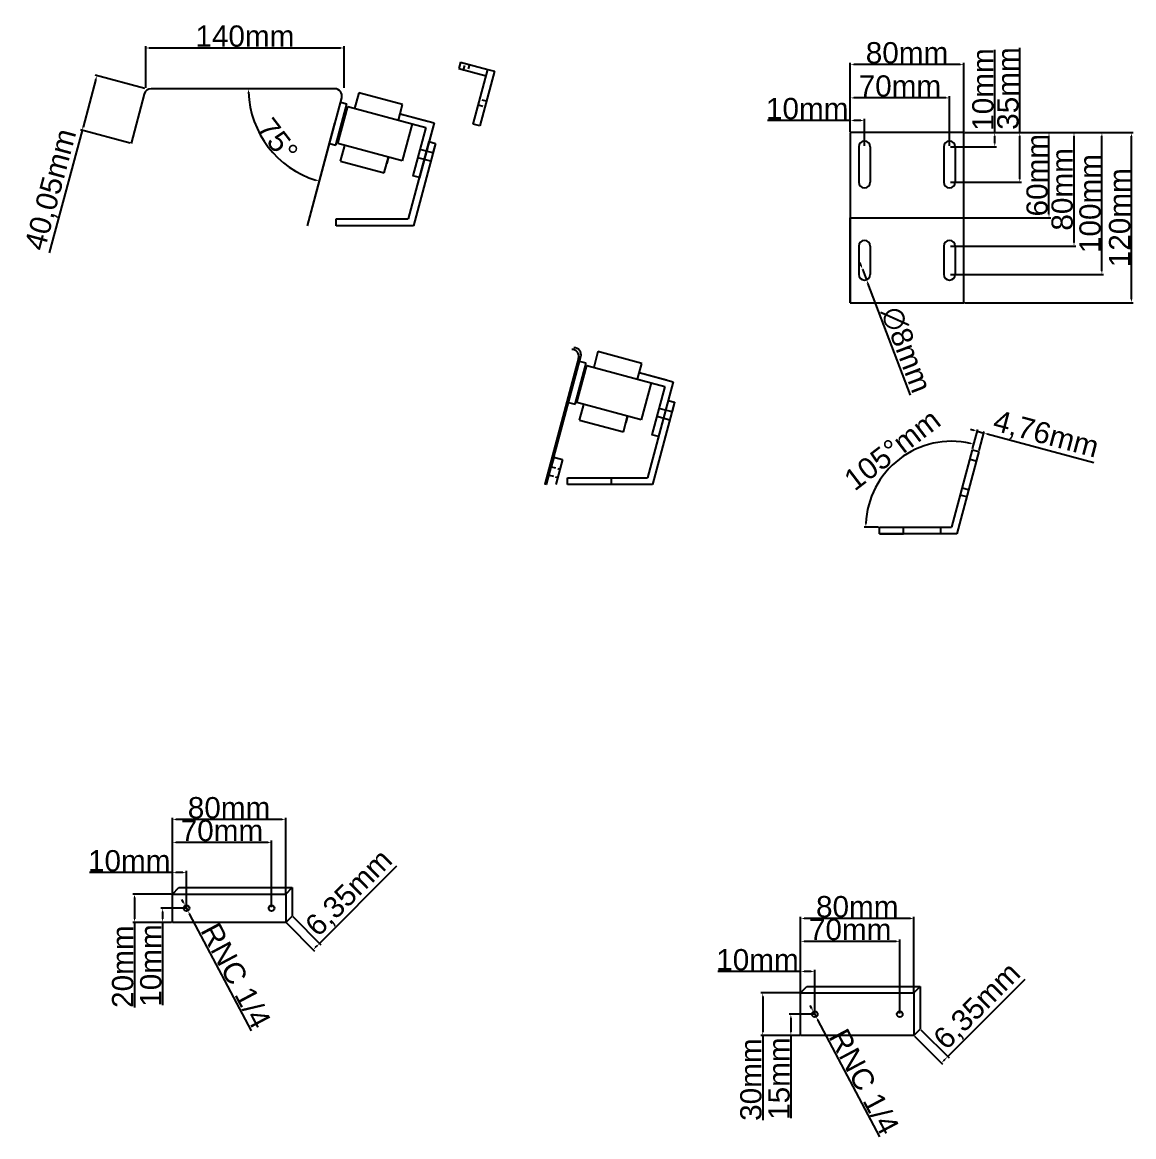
# Model space of a CAD drawing. Header units: centimetres. Extents: x -4347 to 16897, y 45206 to 109107.
# Drawn here: x 11328 to 12112, y 57275 to 58062 of the extents above; entities that cross this region are included whole.
import ezdxf

# ---------------------------------------------------------------- set-up
doc = ezdxf.new("R2010")
doc.units = ezdxf.units.CM
doc.header["$LTSCALE"] = 0.5
doc.linetypes.add('DASHED2', pattern=[9.525, 6.35, -3.175])
doc.styles.get("Standard").update_dxf_attribs({"font": 'arial.ttf'})
doc.dimstyles.new('ISO-25', dxfattribs={"dimtxt": 15, "dimasz": 2.5, "dimexe": 1.25, "dimexo": 0.625, "dimtad": 1, "dimtxsty": 'Standard', "dimcen": 2.5, "dimclrd": 1, "dimclre": 1, "dimadec": 0, "dimazin": 0, "dimtfac": 1, "dimtmove": 0, "dimatfit": 3, "dimfxl": 1, "dimarcsym": 0})

# ---------------------------------------------------------------- blocks, each defined once
blk = doc.blocks.new('*D310')
at = {"color": 1, "lineweight": -2, "transparency": 16777216}
for p, q in [((11433.13, 57446.64), (11405.8, 57446.64)), ((11407.05, 57444.14), (11407.05, 57429.14)), ((11433.13, 57426.64), (11405.8, 57426.64)), ((11407.05, 57426.64), (11407.05, 57366.63))]:
    blk.add_line(p, q, dxfattribs=at)
at = {"color": 1, "transparency": 16777216}
for points in [[(11406.63, 57444.14), (11407.47, 57444.14), (11407.05, 57446.64)], [(11406.63, 57429.14), (11407.47, 57429.14), (11407.05, 57426.64)]]:
    blk.add_solid(points, dxfattribs=at)
at = {"layer": 'Defpoints', "color": 0, "transparency": 16777216}
for p in [(11433.76, 57446.64), (11407.05, 57426.64), (11433.76, 57426.64)]:
    blk.add_point(p, dxfattribs=at)
at = {"color": 0, "transparency": 16777216, "insert": (11398.77, 57395.39), "char_height": 15, "attachment_point": 5, "rotation": 90}
blk.add_mtext('20mm', dxfattribs=at)
blk = doc.blocks.new('*D311')
at = {"color": 1, "lineweight": -2, "transparency": 16777216}
for p, q in [((11537.62, 57411.76), (11592.28, 57466.43)), ((11518.69, 57430.69), (11538.5, 57410.88)), ((11514.2, 57426.2), (11534.01, 57406.39)), ((11534.89, 57409.04), (11535.85, 57409.99))]:
    blk.add_line(p, q, dxfattribs=at)
at = {"color": 1, "transparency": 16777216}
for points in [[(11534.6, 57409.33), (11535.19, 57408.75), (11533.13, 57407.27)], [(11535.55, 57410.29), (11536.14, 57409.7), (11537.62, 57411.76)]]:
    blk.add_solid(points, dxfattribs=at)
at = {"layer": 'Defpoints', "color": 0, "transparency": 16777216}
for p in [(11518.25, 57431.13), (11513.76, 57426.64), (11537.62, 57411.76)]:
    blk.add_point(p, dxfattribs=at)
at = {"color": 0, "transparency": 16777216, "insert": (11559.02, 57446.79), "char_height": 15, "attachment_point": 5, "rotation": 45}
blk.add_mtext('6,35mm', dxfattribs=at)
blk = doc.blocks.new('*D312')
at = {"color": 1, "lineweight": -2, "transparency": 16777216}
for p, q in [((11433.76, 57461.72), (11375.42, 57461.72)), ((11433.76, 57447.26), (11433.76, 57462.97)), ((11441.26, 57461.72), (11436.26, 57461.72)), ((11443.76, 57437.26), (11443.76, 57462.97))]:
    blk.add_line(p, q, dxfattribs=at)
at = {"color": 1, "transparency": 16777216}
for points in [[(11436.26, 57462.13), (11436.26, 57461.3), (11433.76, 57461.72)], [(11441.26, 57462.13), (11441.26, 57461.3), (11443.76, 57461.72)]]:
    blk.add_solid(points, dxfattribs=at)
at = {"layer": 'Defpoints', "color": 0, "transparency": 16777216}
for p in [(11433.76, 57461.72), (11433.76, 57446.64), (11443.76, 57436.64)]:
    blk.add_point(p, dxfattribs=at)
at = {"color": 0, "transparency": 16777216, "insert": (11403.34, 57470), "char_height": 15, "attachment_point": 5}
blk.add_mtext('10mm', dxfattribs=at)
blk = doc.blocks.new('*D313')
at = {"color": 1, "lineweight": -2, "transparency": 16777216}
for p, q in [((11433.76, 57447.26), (11433.76, 57484.31)), ((11501.26, 57483.06), (11436.26, 57483.06)), ((11503.76, 57437.26), (11503.76, 57484.31))]:
    blk.add_line(p, q, dxfattribs=at)
at = {"color": 1, "transparency": 16777216}
for points in [[(11436.26, 57483.48), (11436.26, 57482.64), (11433.76, 57483.06)], [(11501.26, 57483.48), (11501.26, 57482.64), (11503.76, 57483.06)]]:
    blk.add_solid(points, dxfattribs=at)
at = {"layer": 'Defpoints', "color": 0, "transparency": 16777216}
for p in [(11433.76, 57483.06), (11433.76, 57446.64), (11503.76, 57436.64)]:
    blk.add_point(p, dxfattribs=at)
at = {"color": 0, "transparency": 16777216, "insert": (11468.76, 57491.34), "char_height": 15, "attachment_point": 5}
blk.add_mtext('70mm', dxfattribs=at)
blk = doc.blocks.new('*D314')
at = {"color": 1, "lineweight": -2, "transparency": 16777216}
for p, q in [((11433.76, 57447.26), (11433.76, 57500.38)), ((11511.26, 57499.13), (11436.26, 57499.13)), ((11513.76, 57447.26), (11513.76, 57500.38))]:
    blk.add_line(p, q, dxfattribs=at)
at = {"color": 1, "transparency": 16777216}
for points in [[(11436.26, 57499.55), (11436.26, 57498.72), (11433.76, 57499.13)], [(11511.26, 57499.55), (11511.26, 57498.72), (11513.76, 57499.13)]]:
    blk.add_solid(points, dxfattribs=at)
at = {"layer": 'Defpoints', "color": 0, "transparency": 16777216}
for p in [(11433.76, 57499.13), (11433.76, 57446.64), (11513.76, 57446.64)]:
    blk.add_point(p, dxfattribs=at)
at = {"color": 0, "transparency": 16777216, "insert": (11473.76, 57507.42), "char_height": 15, "attachment_point": 5}
blk.add_mtext('80mm', dxfattribs=at)
blk = doc.blocks.new('*D315')
at = {"color": 1, "lineweight": -2, "transparency": 16777216}
for p, q in [((11443.13, 57436.64), (11425.65, 57436.64)), ((11426.9, 57434.14), (11426.9, 57429.14)), ((11433.13, 57426.64), (11425.65, 57426.64)), ((11426.9, 57426.64), (11426.9, 57368.3))]:
    blk.add_line(p, q, dxfattribs=at)
at = {"color": 1, "transparency": 16777216}
for points in [[(11426.48, 57434.14), (11427.32, 57434.14), (11426.9, 57436.64)], [(11426.48, 57429.14), (11427.32, 57429.14), (11426.9, 57426.64)]]:
    blk.add_solid(points, dxfattribs=at)
at = {"layer": 'Defpoints', "color": 0, "transparency": 16777216}
for p in [(11443.76, 57436.64), (11426.9, 57426.64), (11433.76, 57426.64)]:
    blk.add_point(p, dxfattribs=at)
at = {"color": 0, "transparency": 16777216, "insert": (11418.62, 57396.22), "char_height": 15, "attachment_point": 5, "rotation": 90}
blk.add_mtext('10mm', dxfattribs=at)
blk = doc.blocks.new('*D316')
at = {"color": 1, "lineweight": -2, "transparency": 16777216}
for p, q in [((11441.65, 57440.61), (11440.48, 57442.82)), ((11442.82, 57438.41), (11444.7, 57434.87)), ((11489.63, 57350.24), (11445.87, 57432.66))]:
    blk.add_line(p, q, dxfattribs=at)
at = {"color": 1, "transparency": 16777216}
for points in [[(11442.02, 57440.81), (11441.28, 57440.42), (11442.82, 57438.41)], [(11446.24, 57432.86), (11445.5, 57432.47), (11444.7, 57434.87)]]:
    blk.add_solid(points, dxfattribs=at)
at = {"layer": 'Defpoints', "color": 0, "transparency": 16777216}
for p in [(11442.82, 57438.41), (11444.7, 57434.87)]:
    blk.add_point(p, dxfattribs=at)
at = {"color": 0, "transparency": 16777216, "insert": (11478.52, 57389.03), "char_height": 15, "attachment_point": 5, "rotation": 297.96212}
blk.add_mtext('RNC 1/4', dxfattribs=at)
blk = doc.blocks.new('*D285')
at = {"color": 1, "lineweight": -2, "transparency": 16777216}
for p, q in [((11414.95, 58015.3), (11414.95, 58044.71)), ((11417.45, 58043.46), (11552.45, 58043.46)), ((11554.95, 58015.3), (11554.95, 58044.71))]:
    blk.add_line(p, q, dxfattribs=at)
at = {"color": 1, "transparency": 16777216}
for points in [[(11417.45, 58043.87), (11417.45, 58043.04), (11414.95, 58043.46)], [(11552.45, 58043.87), (11552.45, 58043.04), (11554.95, 58043.46)]]:
    blk.add_solid(points, dxfattribs=at)
at = {"layer": 'Defpoints', "color": 0, "transparency": 16777216}
for p in [(11554.95, 58043.46), (11414.95, 58014.68), (11554.95, 58014.68)]:
    blk.add_point(p, dxfattribs=at)
at = {"color": 0, "transparency": 16777216, "insert": (11484.95, 58051.74), "char_height": 15, "attachment_point": 5}
blk.add_mtext('140mm', dxfattribs=at)
blk = doc.blocks.new('*D317')
at = {"color": 1, "lineweight": -2, "transparency": 16777216}
for p, q in [((11379.83, 58021.55), (11370.76, 57987.69)), ((11414.35, 58014.88), (11379.27, 58024.28)), ((11370.11, 57985.28), (11346.95, 57898.84)), ((11403.99, 57976.2), (11368.9, 57985.6))]:
    blk.add_line(p, q, dxfattribs=at)
at = {"color": 1, "transparency": 16777216}
for points in [[(11379.43, 58021.65), (11380.23, 58021.44), (11380.48, 58023.96)], [(11370.36, 57987.8), (11371.16, 57987.59), (11370.11, 57985.28)]]:
    blk.add_solid(points, dxfattribs=at)
at = {"layer": 'Defpoints', "color": 0, "transparency": 16777216}
for p in [(11414.96, 58014.72), (11370.11, 57985.28), (11404.59, 57976.04)]:
    blk.add_point(p, dxfattribs=at)
at = {"color": 0, "transparency": 16777216, "insert": (11348.9, 57943.35), "char_height": 15, "attachment_point": 5, "rotation": 75}
blk.add_mtext('40,05mm', dxfattribs=at)
blk = doc.blocks.new('*D318')
at = {"color": 1, "lineweight": -2, "transparency": 16777216}
blk.add_arc((11554.95, 58014.68), 67.47, 182.12301, 252.87699, dxfattribs=at)
at = {"color": 1, "transparency": 16777216}
for points in [[(11487.1, 58012.17), (11487.93, 58012.19), (11487.47, 58014.68)], [(11535.2, 57950.59), (11534.96, 57949.79), (11537.48, 57949.5)]]:
    blk.add_solid(points, dxfattribs=at)
at = {"layer": 'Defpoints', "color": 0, "transparency": 16777216}
for p in [(11418.78, 58014.68), (11548.43, 58014.68), (11553.26, 58008.38), (11493.79, 57986.16), (11529.06, 57918.08)]:
    blk.add_point(p, dxfattribs=at)
at = {"color": 0, "transparency": 16777216, "insert": (11507.96, 57978.63), "char_height": 15, "attachment_point": 5, "rotation": 307.5}
blk.add_mtext('75°', dxfattribs=at)
blk = doc.blocks.new('*D291')
at = {"color": 1, "lineweight": -2, "transparency": 16777216}
for p, q in [((11912.17, 57992.34), (11853.84, 57992.34)), ((11912.17, 57984.35), (11912.17, 57993.59)), ((11919.67, 57992.34), (11914.67, 57992.34)), ((11922.17, 57974.35), (11922.17, 57993.59))]:
    blk.add_line(p, q, dxfattribs=at)
at = {"color": 1, "transparency": 16777216}
for points in [[(11914.67, 57992.75), (11914.67, 57991.92), (11912.17, 57992.34)], [(11919.67, 57992.75), (11919.67, 57991.92), (11922.17, 57992.34)]]:
    blk.add_solid(points, dxfattribs=at)
at = {"layer": 'Defpoints', "color": 0, "transparency": 16777216}
for p in [(11912.17, 57992.34), (11912.17, 57983.72), (11922.17, 57973.72)]:
    blk.add_point(p, dxfattribs=at)
at = {"color": 0, "transparency": 16777216, "insert": (11881.75, 58000.62), "char_height": 15, "attachment_point": 5}
blk.add_mtext('10mm', dxfattribs=at)
blk = doc.blocks.new('*D292')
at = {"color": 1, "lineweight": -2, "transparency": 16777216}
for p, q in [((11912.17, 57984.35), (11912.17, 58009.5)), ((11979.67, 58008.25), (11914.67, 58008.25)), ((11982.17, 57974.35), (11982.17, 58009.5))]:
    blk.add_line(p, q, dxfattribs=at)
at = {"color": 1, "transparency": 16777216}
for points in [[(11914.67, 58008.67), (11914.67, 58007.84), (11912.17, 58008.25)], [(11979.67, 58008.67), (11979.67, 58007.84), (11982.17, 58008.25)]]:
    blk.add_solid(points, dxfattribs=at)
at = {"layer": 'Defpoints', "color": 0, "transparency": 16777216}
for p in [(11912.17, 58008.25), (11912.17, 57983.72), (11982.17, 57973.72)]:
    blk.add_point(p, dxfattribs=at)
at = {"color": 0, "transparency": 16777216, "insert": (11947.17, 58016.54), "char_height": 15, "attachment_point": 5}
blk.add_mtext('70mm', dxfattribs=at)
blk = doc.blocks.new('*D293')
at = {"color": 1, "lineweight": -2, "transparency": 16777216}
for p, q in [((11912.17, 57984.35), (11912.17, 58032.94)), ((11989.67, 58031.69), (11914.67, 58031.69)), ((11992.17, 57984.35), (11992.17, 58032.94))]:
    blk.add_line(p, q, dxfattribs=at)
at = {"color": 1, "transparency": 16777216}
for points in [[(11914.67, 58032.11), (11914.67, 58031.28), (11912.17, 58031.69)], [(11989.67, 58032.11), (11989.67, 58031.28), (11992.17, 58031.69)]]:
    blk.add_solid(points, dxfattribs=at)
at = {"layer": 'Defpoints', "color": 0, "transparency": 16777216}
for p in [(11912.17, 58031.69), (11912.17, 57983.72), (11992.17, 57983.72)]:
    blk.add_point(p, dxfattribs=at)
at = {"color": 0, "transparency": 16777216, "insert": (11952.17, 58039.98), "char_height": 15, "attachment_point": 5}
blk.add_mtext('80mm', dxfattribs=at)
blk = doc.blocks.new('*D294')
at = {"color": 1, "lineweight": -2, "transparency": 16777216}
for p, q in [((12014.08, 57983.72), (12014.08, 58042.06)), ((11992.8, 57983.72), (12015.33, 57983.72)), ((12014.08, 57976.22), (12014.08, 57981.22)), ((11982.8, 57973.72), (12015.33, 57973.72))]:
    blk.add_line(p, q, dxfattribs=at)
at = {"color": 1, "transparency": 16777216}
for points in [[(12013.67, 57981.22), (12014.5, 57981.22), (12014.08, 57983.72)], [(12013.67, 57976.22), (12014.5, 57976.22), (12014.08, 57973.72)]]:
    blk.add_solid(points, dxfattribs=at)
at = {"layer": 'Defpoints', "color": 0, "transparency": 16777216}
for p in [(11992.17, 57983.72), (12014.08, 57983.72), (11982.17, 57973.72)]:
    blk.add_point(p, dxfattribs=at)
at = {"color": 0, "transparency": 16777216, "insert": (12005.8, 58014.14), "char_height": 15, "attachment_point": 5, "rotation": 90}
blk.add_mtext('10mm', dxfattribs=at)
blk = doc.blocks.new('*D295')
at = {"color": 1, "lineweight": -2, "transparency": 16777216}
for p, q in [((12031.74, 57983.72), (12031.74, 58043.46)), ((11992.8, 57983.72), (12032.99, 57983.72)), ((12031.74, 57951.22), (12031.74, 57981.22)), ((11982.8, 57948.72), (12032.99, 57948.72))]:
    blk.add_line(p, q, dxfattribs=at)
at = {"color": 1, "transparency": 16777216}
for points in [[(12031.33, 57981.22), (12032.16, 57981.22), (12031.74, 57983.72)], [(12031.33, 57951.22), (12032.16, 57951.22), (12031.74, 57948.72)]]:
    blk.add_solid(points, dxfattribs=at)
at = {"layer": 'Defpoints', "color": 0, "transparency": 16777216}
for p in [(11992.17, 57983.72), (12031.74, 57983.72), (11982.17, 57948.72)]:
    blk.add_point(p, dxfattribs=at)
at = {"color": 0, "transparency": 16777216, "insert": (12023.46, 58014.84), "char_height": 15, "attachment_point": 5, "rotation": 90}
blk.add_mtext('35mm', dxfattribs=at)
blk = doc.blocks.new('*D296')
at = {"color": 1, "lineweight": -2, "transparency": 16777216}
for p, q in [((11992.8, 57983.72), (12053.61, 57983.72)), ((12052.36, 57926.22), (12052.36, 57981.22)), ((11992.8, 57923.72), (12053.61, 57923.72))]:
    blk.add_line(p, q, dxfattribs=at)
at = {"color": 1, "transparency": 16777216}
for points in [[(12051.94, 57981.22), (12052.77, 57981.22), (12052.36, 57983.72)], [(12051.94, 57926.22), (12052.77, 57926.22), (12052.36, 57923.72)]]:
    blk.add_solid(points, dxfattribs=at)
at = {"layer": 'Defpoints', "color": 0, "transparency": 16777216}
for p in [(11992.17, 57983.72), (12052.36, 57983.72), (11992.17, 57923.72)]:
    blk.add_point(p, dxfattribs=at)
at = {"color": 0, "transparency": 16777216, "insert": (12044.07, 57953.72), "char_height": 15, "attachment_point": 5, "rotation": 90}
blk.add_mtext('60mm', dxfattribs=at)
blk = doc.blocks.new('*D297')
at = {"color": 1, "lineweight": -2, "transparency": 16777216}
for p, q in [((11992.8, 57983.72), (12071.26, 57983.72)), ((12070.01, 57906.22), (12070.01, 57981.22)), ((11982.8, 57903.72), (12071.26, 57903.72))]:
    blk.add_line(p, q, dxfattribs=at)
at = {"color": 1, "transparency": 16777216}
for points in [[(12069.59, 57981.22), (12070.43, 57981.22), (12070.01, 57983.72)], [(12069.59, 57906.22), (12070.43, 57906.22), (12070.01, 57903.72)]]:
    blk.add_solid(points, dxfattribs=at)
at = {"layer": 'Defpoints', "color": 0, "transparency": 16777216}
for p in [(11992.17, 57983.72), (12070.01, 57983.72), (11982.17, 57903.72)]:
    blk.add_point(p, dxfattribs=at)
at = {"color": 0, "transparency": 16777216, "insert": (12061.73, 57943.72), "char_height": 15, "attachment_point": 5, "rotation": 90}
blk.add_mtext('80mm', dxfattribs=at)
blk = doc.blocks.new('*D298')
at = {"color": 1, "lineweight": -2, "transparency": 16777216}
for p, q in [((11992.8, 57983.72), (12090.94, 57983.72)), ((12089.69, 57886.22), (12089.69, 57981.22)), ((11982.8, 57883.72), (12090.94, 57883.72))]:
    blk.add_line(p, q, dxfattribs=at)
at = {"color": 1, "transparency": 16777216}
for points in [[(12089.27, 57981.22), (12090.11, 57981.22), (12089.69, 57983.72)], [(12089.27, 57886.22), (12090.11, 57886.22), (12089.69, 57883.72)]]:
    blk.add_solid(points, dxfattribs=at)
at = {"layer": 'Defpoints', "color": 0, "transparency": 16777216}
for p in [(11992.17, 57983.72), (12089.69, 57983.72), (11982.17, 57883.72)]:
    blk.add_point(p, dxfattribs=at)
at = {"color": 0, "transparency": 16777216, "insert": (12081.41, 57933.72), "char_height": 15, "attachment_point": 5, "rotation": 90}
blk.add_mtext('100mm', dxfattribs=at)
blk = doc.blocks.new('*D299')
at = {"color": 1, "lineweight": -2, "transparency": 16777216}
for p, q in [((11992.8, 57983.72), (12111.84, 57983.72)), ((12110.59, 57866.22), (12110.59, 57981.22)), ((11992.8, 57863.72), (12111.84, 57863.72))]:
    blk.add_line(p, q, dxfattribs=at)
at = {"color": 1, "transparency": 16777216}
for points in [[(12110.17, 57981.22), (12111, 57981.22), (12110.59, 57983.72)], [(12110.17, 57866.22), (12111, 57866.22), (12110.59, 57863.72)]]:
    blk.add_solid(points, dxfattribs=at)
at = {"layer": 'Defpoints', "color": 0, "transparency": 16777216}
for p in [(11992.17, 57983.72), (12110.59, 57983.72), (11992.17, 57863.72)]:
    blk.add_point(p, dxfattribs=at)
at = {"color": 0, "transparency": 16777216, "insert": (12102.3, 57923.72), "char_height": 15, "attachment_point": 5, "rotation": 90}
blk.add_mtext('120mm', dxfattribs=at)
blk = doc.blocks.new('*D300')
at = {"color": 1, "lineweight": -2, "transparency": 16777216}
for p, q in [((11919.86, 57889.8), (11918.98, 57892.13)), ((11920.75, 57887.46), (11923.59, 57879.98)), ((11954.54, 57798.57), (11924.48, 57877.64))]:
    blk.add_line(p, q, dxfattribs=at)
at = {"color": 1, "transparency": 16777216}
for points in [[(11920.25, 57889.94), (11919.47, 57889.65), (11920.75, 57887.46)], [(11924.87, 57877.79), (11924.09, 57877.5), (11923.59, 57879.98)]]:
    blk.add_solid(points, dxfattribs=at)
at = {"layer": 'Defpoints', "color": 0, "transparency": 16777216}
for p in [(11920.75, 57887.46), (11923.59, 57879.98)]:
    blk.add_point(p, dxfattribs=at)
at = {"color": 0, "transparency": 16777216, "insert": (11951.68, 57830.6), "char_height": 15, "attachment_point": 5, "rotation": 290.81197}
blk.add_mtext('∅8mm', dxfattribs=at)
blk = doc.blocks.new('*D301')
at = {"color": 1, "lineweight": -2, "transparency": 16777216}
for p, q in [((11998.42, 57760.63), (11999.63, 57765.16)), ((11932.09, 57705.47), (11921.85, 57705.47))]:
    blk.add_line(p, q, dxfattribs=at)
blk.add_arc((11983.64, 57705.47), 60.54, 77.36626, 177.63374, dxfattribs=at)
at = {"color": 1, "transparency": 16777216}
for points in [[(11996.98, 57764.95), (11996.78, 57764.14), (11999.31, 57763.95)], [(11923.57, 57707.96), (11922.74, 57707.98), (11923.1, 57705.47)]]:
    blk.add_solid(points, dxfattribs=at)
at = {"layer": 'Defpoints', "color": 0, "transparency": 16777216}
for p in [(11962.94, 57762.36), (11998.26, 57760.02), (11932.72, 57705.47), (11983.64, 57705.47), (11983.64, 57705.47)]:
    blk.add_point(p, dxfattribs=at)
at = {"color": 0, "transparency": 16777216, "insert": (11941.75, 57760.07), "char_height": 15, "attachment_point": 5, "rotation": 37.5}
blk.add_mtext('105°mm', dxfattribs=at)
blk = doc.blocks.new('*D302')
at = {"color": 1, "lineweight": -2, "transparency": 16777216}
for p, q in [((11876.45, 57376.84), (11849.12, 57376.84)), ((11850.37, 57374.34), (11850.37, 57349.34)), ((11876.45, 57346.84), (11849.12, 57346.84)), ((11850.37, 57346.84), (11850.37, 57287.1))]:
    blk.add_line(p, q, dxfattribs=at)
at = {"color": 1, "transparency": 16777216}
for points in [[(11849.95, 57374.34), (11850.78, 57374.34), (11850.37, 57376.84)], [(11849.95, 57349.34), (11850.78, 57349.34), (11850.37, 57346.84)]]:
    blk.add_solid(points, dxfattribs=at)
at = {"layer": 'Defpoints', "color": 0, "transparency": 16777216}
for p in [(11877.07, 57376.84), (11850.37, 57346.84), (11877.07, 57346.84)]:
    blk.add_point(p, dxfattribs=at)
at = {"color": 0, "transparency": 16777216, "insert": (11842.08, 57315.72), "char_height": 15, "attachment_point": 5, "rotation": 90}
blk.add_mtext('30mm', dxfattribs=at)
blk = doc.blocks.new('*D303')
at = {"color": 1, "lineweight": -2, "transparency": 16777216}
for p, q in [((11980.93, 57331.96), (12035.6, 57386.63)), ((11962.01, 57350.89), (11981.82, 57331.08)), ((11957.52, 57346.4), (11977.33, 57326.59)), ((11978.21, 57329.24), (11979.16, 57330.19))]:
    blk.add_line(p, q, dxfattribs=at)
at = {"color": 1, "transparency": 16777216}
for points in [[(11977.91, 57329.53), (11978.5, 57328.94), (11976.44, 57327.47)], [(11978.87, 57330.49), (11979.46, 57329.9), (11980.93, 57331.96)]]:
    blk.add_solid(points, dxfattribs=at)
at = {"layer": 'Defpoints', "color": 0, "transparency": 16777216}
for p in [(11961.56, 57351.33), (11957.07, 57346.84), (11980.93, 57331.96)]:
    blk.add_point(p, dxfattribs=at)
at = {"color": 0, "transparency": 16777216, "insert": (12002.33, 57366.99), "char_height": 15, "attachment_point": 5, "rotation": 45}
blk.add_mtext('6,35mm', dxfattribs=at)
blk = doc.blocks.new('*D304')
at = {"color": 1, "lineweight": -2, "transparency": 16777216}
for p, q in [((11877.07, 57391.92), (11818.74, 57391.92)), ((11877.07, 57377.46), (11877.07, 57393.17)), ((11884.57, 57391.92), (11879.57, 57391.92)), ((11887.07, 57362.46), (11887.07, 57393.17))]:
    blk.add_line(p, q, dxfattribs=at)
at = {"color": 1, "transparency": 16777216}
for points in [[(11879.57, 57392.33), (11879.57, 57391.5), (11877.07, 57391.92)], [(11884.57, 57392.33), (11884.57, 57391.5), (11887.07, 57391.92)]]:
    blk.add_solid(points, dxfattribs=at)
at = {"layer": 'Defpoints', "color": 0, "transparency": 16777216}
for p in [(11877.07, 57391.92), (11877.07, 57376.84), (11887.07, 57361.84)]:
    blk.add_point(p, dxfattribs=at)
at = {"color": 0, "transparency": 16777216, "insert": (11846.66, 57400.2), "char_height": 15, "attachment_point": 5}
blk.add_mtext('10mm', dxfattribs=at)
blk = doc.blocks.new('*D305')
at = {"color": 1, "lineweight": -2, "transparency": 16777216}
for p, q in [((11877.07, 57377.46), (11877.07, 57414.51)), ((11944.57, 57413.26), (11879.57, 57413.26)), ((11947.07, 57362.46), (11947.07, 57414.51))]:
    blk.add_line(p, q, dxfattribs=at)
at = {"color": 1, "transparency": 16777216}
for points in [[(11879.57, 57413.68), (11879.57, 57412.84), (11877.07, 57413.26)], [(11944.57, 57413.68), (11944.57, 57412.84), (11947.07, 57413.26)]]:
    blk.add_solid(points, dxfattribs=at)
at = {"layer": 'Defpoints', "color": 0, "transparency": 16777216}
for p in [(11877.07, 57413.26), (11877.07, 57376.84), (11947.07, 57361.84)]:
    blk.add_point(p, dxfattribs=at)
at = {"color": 0, "transparency": 16777216, "insert": (11912.07, 57421.54), "char_height": 15, "attachment_point": 5}
blk.add_mtext('70mm', dxfattribs=at)
blk = doc.blocks.new('*D306')
at = {"color": 1, "lineweight": -2, "transparency": 16777216}
for p, q in [((11877.07, 57377.46), (11877.07, 57430.58)), ((11954.57, 57429.33), (11879.57, 57429.33)), ((11957.07, 57377.46), (11957.07, 57430.58))]:
    blk.add_line(p, q, dxfattribs=at)
at = {"color": 1, "transparency": 16777216}
for points in [[(11879.57, 57429.75), (11879.57, 57428.91), (11877.07, 57429.33)], [(11954.57, 57429.75), (11954.57, 57428.91), (11957.07, 57429.33)]]:
    blk.add_solid(points, dxfattribs=at)
at = {"layer": 'Defpoints', "color": 0, "transparency": 16777216}
for p in [(11877.07, 57429.33), (11877.07, 57376.84), (11957.07, 57376.84)]:
    blk.add_point(p, dxfattribs=at)
at = {"color": 0, "transparency": 16777216, "insert": (11917.07, 57437.61), "char_height": 15, "attachment_point": 5}
blk.add_mtext('80mm', dxfattribs=at)
blk = doc.blocks.new('*D307')
at = {"color": 1, "lineweight": -2, "transparency": 16777216}
for p, q in [((11886.45, 57361.84), (11868.97, 57361.84)), ((11870.22, 57359.34), (11870.22, 57349.34)), ((11876.45, 57346.84), (11868.97, 57346.84)), ((11870.22, 57346.84), (11870.22, 57288.5))]:
    blk.add_line(p, q, dxfattribs=at)
at = {"color": 1, "transparency": 16777216}
for points in [[(11869.8, 57359.34), (11870.63, 57359.34), (11870.22, 57361.84)], [(11869.8, 57349.34), (11870.63, 57349.34), (11870.22, 57346.84)]]:
    blk.add_solid(points, dxfattribs=at)
at = {"layer": 'Defpoints', "color": 0, "transparency": 16777216}
for p in [(11887.07, 57361.84), (11870.22, 57346.84), (11877.07, 57346.84)]:
    blk.add_point(p, dxfattribs=at)
at = {"color": 0, "transparency": 16777216, "insert": (11861.93, 57316.42), "char_height": 15, "attachment_point": 5, "rotation": 90}
blk.add_mtext('15mm', dxfattribs=at)
blk = doc.blocks.new('*D308')
at = {"color": 1, "lineweight": -2, "transparency": 16777216}
for p, q in [((11884.96, 57365.81), (11883.79, 57368.02)), ((11886.14, 57363.6), (11888.01, 57360.07)), ((11932.94, 57275.44), (11889.18, 57357.86))]:
    blk.add_line(p, q, dxfattribs=at)
at = {"color": 1, "transparency": 16777216}
for points in [[(11885.33, 57366.01), (11884.6, 57365.62), (11886.14, 57363.6)], [(11889.55, 57358.06), (11888.82, 57357.67), (11888.01, 57360.07)]]:
    blk.add_solid(points, dxfattribs=at)
at = {"layer": 'Defpoints', "color": 0, "transparency": 16777216}
for p in [(11886.14, 57363.6), (11888.01, 57360.07)]:
    blk.add_point(p, dxfattribs=at)
at = {"color": 0, "transparency": 16777216, "insert": (11921.84, 57314.23), "char_height": 15, "attachment_point": 5, "rotation": 297.96212}
blk.add_mtext('RNC 1/4', dxfattribs=at)
blk = doc.blocks.new('*D309')
at = {"color": 1, "lineweight": -2, "transparency": 16777216}
for p, q in [((11999.33, 57773.69), (11996.92, 57774.33)), ((11998.42, 57760.63), (12002.07, 57774.25)), ((12001.75, 57773.04), (12006.34, 57771.81)), ((12003.02, 57759.4), (12006.67, 57773.02)), ((12008.76, 57771.16), (12083.94, 57751.02))]:
    blk.add_line(p, q, dxfattribs=at)
at = {"color": 1, "transparency": 16777216}
for points in [[(11999.44, 57774.09), (11999.22, 57773.28), (12001.75, 57773.04)], [(12008.87, 57771.56), (12008.65, 57770.76), (12006.34, 57771.81)]]:
    blk.add_solid(points, dxfattribs=at)
at = {"layer": 'Defpoints', "color": 0, "transparency": 16777216}
for p in [(12006.34, 57771.81), (11998.26, 57760.02), (12002.86, 57758.79)]:
    blk.add_point(p, dxfattribs=at)
at = {"color": 0, "transparency": 16777216, "insert": (12050.05, 57770.08), "char_height": 15, "attachment_point": 5, "rotation": 345}
blk.add_mtext('4,76mm', dxfattribs=at)

msp = doc.modelspace()

# ---------------------------------------------------------------- linework, layer by layer
for p, q in [((11637.163, 58033.568), (11635.931, 58028.97)), ((11637.163, 58033.568), (11656.482, 58028.392)), ((11635.931, 58028.97), (11655.25, 58023.794)), ((11635.931, 58028.97), (11639.312, 58028.064)), ((11646.129, 57989.755), (11656.482, 58028.392)), ((11661.08, 58027.16), (11650.727, 57988.523)), ((11656.482, 58028.392), (11661.08, 58027.16)), ((11413.953, 58010.971), (11404.593, 57976.04)), ((11548.43, 58014.677), (11418.782, 58014.677)), ((11565.339, 58011.892), (11562.363, 58000.784)), ((11596.249, 58003.61), (11565.339, 58011.892)), ((11529.064, 57918.084), (11553.259, 58008.383)), ((11549.191, 57974.808), (11556.955, 58003.786)), ((11550.545, 57975.998), (11557.533, 58002.078)), ((11556.955, 58003.786), (11552.358, 58005.018)), ((11557.533, 58002.078), (11602.932, 57989.914)), ((11593.272, 57992.502), (11596.249, 58003.61)), ((11593.272, 57992.502), (11594.502, 57997.09)), ((11594.502, 57997.09), (11613.82, 57991.913)), ((11594.502, 57997.09), (11618.418, 57990.682)), ((11529.064, 57918.084), (11548.475, 57990.529)), ((11593.272, 57992.502), (11612.591, 57987.325)), ((11593.272, 57992.502), (11612.591, 57987.325)), ((11602.932, 57989.914), (11595.943, 57963.834)), ((11612.591, 57987.325), (11603.467, 57953.276)), ((11618.418, 57990.682), (11607.094, 57948.418)), ((11618.418, 57990.682), (11608.065, 57952.044)), ((11650.727, 57988.523), (11646.129, 57989.755)), ((11912.174, 57983.72), (11912.174, 57863.72)), ((11992.174, 57983.72), (11912.174, 57983.72)), ((11992.174, 57863.72), (11992.174, 57983.72)), ((11529.064, 57918.084), (11544.593, 57976.04)), ((11544.593, 57976.04), (11549.191, 57974.808)), ((11595.943, 57963.834), (11550.545, 57975.998)), ((11552.398, 57963.596), (11555.375, 57974.704)), ((11614.858, 57977.396), (11600.241, 57922.844)), ((11619.456, 57976.164), (11603.894, 57918.084)), ((11608.449, 57971.867), (11606.896, 57966.071)), ((11617.644, 57969.403), (11608.449, 57971.867)), ((11614.858, 57977.396), (11619.456, 57976.164)), ((11619.456, 57976.164), (11617.644, 57969.403)), ((11918.174, 57973.72), (11918.174, 57948.72)), ((11926.174, 57973.72), (11926.174, 57948.72)), ((11978.174, 57973.72), (11978.174, 57948.72)), ((11986.174, 57973.72), (11986.174, 57948.72)), ((11552.398, 57963.596), (11583.308, 57955.314)), ((11583.308, 57955.314), (11586.284, 57966.422)), ((11586.284, 57966.422), (11585.055, 57961.834)), ((11607.672, 57968.969), (11603.467, 57953.276)), ((11616.091, 57963.607), (11606.896, 57966.071)), ((11608.065, 57952.044), (11603.467, 57953.276)), ((11912.174, 57863.72), (11912.174, 57923.72)), ((11549.318, 57918.084), (11549.318, 57922.844)), ((11549.318, 57922.844), (11600.241, 57922.844)), ((11603.894, 57918.084), (11549.318, 57918.084)), ((11918.174, 57903.72), (11918.174, 57883.72)), ((11926.174, 57903.72), (11926.174, 57883.72)), ((11978.174, 57903.72), (11978.174, 57883.72)), ((11986.174, 57903.72), (11986.174, 57883.72)), ((11912.174, 57863.72), (11912.174, 57893.72)), ((11912.174, 57863.72), (11992.174, 57863.72)), ((11734.045, 57829.246), (11731.069, 57818.138)), ((11764.955, 57820.964), (11734.045, 57829.246)), ((11720.414, 57824.537), (11696.69, 57735.728)), ((11697.77, 57735.438), (11721.966, 57825.737)), ((11717.897, 57792.162), (11725.662, 57821.14)), ((11725.662, 57821.14), (11721.064, 57822.372)), ((11719.251, 57793.352), (11726.239, 57819.432)), ((11726.239, 57819.432), (11771.638, 57807.268)), ((11761.979, 57809.856), (11764.955, 57820.964)), ((11761.979, 57809.856), (11763.208, 57814.444)), ((11763.208, 57814.444), (11782.526, 57809.268)), ((11763.208, 57814.444), (11787.124, 57808.036)), ((11761.979, 57809.856), (11781.297, 57804.679)), ((11761.979, 57809.856), (11781.297, 57804.679)), ((11771.638, 57807.268), (11764.65, 57781.188)), ((11787.124, 57808.036), (11775.8, 57765.772)), ((11787.124, 57808.036), (11776.772, 57769.399)), ((11781.297, 57804.679), (11772.174, 57770.631)), ((11713.299, 57793.394), (11717.897, 57792.162)), ((11764.65, 57781.188), (11719.251, 57793.352)), ((11721.104, 57780.95), (11724.081, 57792.058)), ((11783.564, 57794.75), (11768.947, 57740.198)), ((11788.162, 57793.518), (11772.6, 57735.438)), ((11783.564, 57794.75), (11788.162, 57793.518)), ((11788.162, 57793.518), (11786.351, 57786.757)), ((11752.014, 57772.668), (11754.99, 57783.776)), ((11754.99, 57783.776), (11753.761, 57779.188)), ((11776.378, 57786.323), (11772.174, 57770.631)), ((11777.155, 57789.221), (11775.602, 57783.425)), ((11784.798, 57780.961), (11775.602, 57783.425)), ((11786.351, 57786.757), (11777.155, 57789.221)), ((11721.104, 57780.95), (11752.014, 57772.668)), ((11776.772, 57769.399), (11772.174, 57770.631)), ((11998.259, 57760.024), (11983.642, 57705.472)), ((12002.857, 57758.792), (11987.295, 57700.712)), ((11998.259, 57760.024), (12002.857, 57758.792)), ((12002.857, 57758.792), (12001.045, 57752.03)), ((11697.77, 57735.438), (11702.946, 57754.757)), ((11702.946, 57754.757), (11701.135, 57747.996)), ((11702.946, 57754.757), (11709.08, 57753.113)), ((11709.08, 57753.113), (11704.344, 57735.438)), ((12001.045, 57752.03), (11996.447, 57753.262)), ((11697.77, 57735.438), (11696.69, 57735.728)), ((11712.6, 57740.198), (11768.947, 57740.198)), ((11712.6, 57735.438), (11712.6, 57740.198)), ((11712.6, 57740.198), (11722.6, 57740.198)), ((11712.6, 57740.198), (11742.6, 57740.198)), ((11772.6, 57735.438), (11712.6, 57735.438)), ((11772.6, 57735.438), (11718.025, 57735.438)), ((11743.37, 57740.198), (11743.37, 57735.438)), ((11994.283, 57726.792), (11989.685, 57728.024)), ((11995.61, 57731.746), (11991.012, 57732.978)), ((11932.719, 57700.712), (11932.719, 57705.472)), ((11932.719, 57705.472), (11983.642, 57705.472)), ((11949.719, 57700.712), (11949.719, 57705.472)), ((11975.719, 57705.472), (11975.719, 57700.712)), ((11987.295, 57700.712), (11932.719, 57700.712)), ((11932.719, 57700.712), (11949.719, 57700.712)), ((11433.758, 57446.639), (11438.248, 57451.13)), ((11433.758, 57426.639), (11433.758, 57446.639)), ((11433.758, 57446.639), (11513.758, 57446.639)), ((11438.248, 57451.13), (11518.248, 57451.13)), ((11513.758, 57446.639), (11518.248, 57451.13)), ((11513.758, 57446.639), (11513.758, 57426.639)), ((11518.248, 57451.13), (11518.248, 57431.13)), ((11513.758, 57426.639), (11518.248, 57431.13)), ((11513.758, 57426.639), (11433.758, 57426.639)), ((11877.074, 57376.838), (11881.565, 57381.328)), ((11881.565, 57381.328), (11961.565, 57381.328)), ((11957.074, 57376.838), (11961.565, 57381.328)), ((11961.565, 57381.328), (11961.565, 57351.328)), ((11877.074, 57346.838), (11877.074, 57376.838)), ((11877.074, 57376.838), (11957.074, 57376.838)), ((11957.074, 57376.838), (11957.074, 57346.838)), ((11957.074, 57346.838), (11961.565, 57351.328)), ((11957.074, 57346.838), (11877.074, 57346.838))]:
    msp.add_line(p, q)
at = {"linetype": 'DASHED2'}
for p, q in [((11639.312, 58028.064), (11640.544, 58032.662)), ((11639.312, 58028.064), (11642.21, 58027.288)), ((11643.442, 58031.886), (11642.21, 58027.288)), ((11649.753, 58003.277), (11654.35, 58002.045)), ((11655.386, 58005.909), (11650.788, 58007.141)), ((11701.135, 57747.996), (11707.268, 57746.352)), ((11699.582, 57742.2), (11705.715, 57740.556))]:
    msp.add_line(p, q, dxfattribs=at)
at = {"color": 30, "true_color": 0xf26722}
msp.add_line((11912.174, 57923.72), (11992.174, 57923.72), dxfattribs=at)
for centre in [(11443.758, 57436.639), (11503.758, 57436.639), (11887.074, 57361.838), (11947.074, 57361.838)]:
    msp.add_circle(centre, 2)
for centre, radius, start, end in [((11418.782, 58009.677), 5, 90, 165), ((11548.43, 58009.677), 5, 345, 90), ((11922.174, 57973.72), 4, 0, 180), ((11982.174, 57973.72), 4, 0, 180), ((11922.174, 57948.72), 4, 180, 0), ((11982.174, 57948.72), 4, 180, 0), ((11922.174, 57903.72), 4, 0, 180), ((11982.174, 57903.72), 4, 0, 180), ((11922.174, 57883.72), 4, 180, 0), ((11982.174, 57883.72), 4, 180, 0), ((11715.584, 57825.831), 5, 345, 90), ((11717.136, 57827.031), 5, 345, 90)]:
    msp.add_arc(centre, radius, start, end)

# ---------------------------------------------------------------- dimensions: what is measured, and where the dimension line sits
for p1, p2, distance, picture, middle in [((11414.946, 58014.677), (11554.946, 58014.677), 28.779, '*D285', (11484.946, 58051.74)), ((11414.958, 58014.722), (11404.593, 57976.04), -35.697, '*D317', (11348.898, 57943.349)), ((11998.259, 57760.024), (12002.857, 57758.792), 13.475, '*D309', (12050.05, 57770.076)), ((11513.758, 57426.639), (11518.248, 57431.13), -27.389, '*D311', (11559.015, 57446.795)), ((11957.074, 57346.838), (11961.565, 57351.328), -27.389, '*D303', (12002.332, 57366.994))]:
    dim = msp.add_aligned_dim(p1=p1, p2=p2, distance=distance, dimstyle='ISO-25', override={"dimpost": 'mm'})
    dim.commit()
    dim.dimension.update_dxf_attribs({"geometry": picture, "text_midpoint": middle})
for base, p1, p2, picture, middle in [((11912.174, 58031.694), (11992.174, 57983.72), (11912.174, 57983.72), '*D293', (11952.174, 58039.978)), ((11912.174, 58008.254), (11982.174, 57973.72), (11912.174, 57983.72), '*D292', (11947.174, 58016.538)), ((11912.174, 57992.338), (11922.174, 57973.72), (11912.174, 57983.72), '*D291', (11881.755, 58000.621)), ((11433.758, 57499.132), (11513.758, 57446.639), (11433.758, 57446.639), '*D314', (11473.758, 57507.416)), ((11433.758, 57483.061), (11503.758, 57436.639), (11433.758, 57446.639), '*D313', (11468.758, 57491.345)), ((11433.758, 57461.717), (11443.758, 57436.639), (11433.758, 57446.639), '*D312', (11403.34, 57470)), ((11877.074, 57429.331), (11957.074, 57376.838), (11877.074, 57376.838), '*D306', (11917.074, 57437.615)), ((11877.074, 57413.26), (11947.074, 57361.838), (11877.074, 57376.838), '*D305', (11912.074, 57421.544)), ((11877.074, 57391.915), (11887.074, 57361.838), (11877.074, 57376.838), '*D304', (11846.656, 57400.199))]:
    dim = msp.add_linear_dim(base=base, p1=p1, p2=p2, dimstyle='ISO-25', override={"dimpost": 'mm'})
    dim.commit()
    dim.dimension.update_dxf_attribs({"geometry": picture, "text_midpoint": middle})
for base, p1, p2, picture, middle in [((12031.745, 57983.72), (11982.174, 57948.72), (11992.174, 57983.72), '*D295', (12023.456, 58014.84)), ((12014.083, 57983.72), (11982.174, 57973.72), (11992.174, 57983.72), '*D294', (12005.8, 58014.139)), ((12070.01, 57983.72), (11982.174, 57903.72), (11992.174, 57983.72), '*D297', (12061.726, 57943.72)), ((12089.69, 57983.72), (11982.174, 57883.72), (11992.174, 57983.72), '*D298', (12081.406, 57933.72)), ((12052.356, 57983.72), (11992.174, 57923.72), (11992.174, 57983.72), '*D296', (12044.072, 57953.72)), ((12110.587, 57983.72), (11992.174, 57863.72), (11992.174, 57983.72), '*D299', (12102.304, 57923.72)), ((11407.051, 57426.639), (11433.758, 57446.639), (11433.758, 57426.639), '*D310', (11398.768, 57395.387)), ((11426.9, 57426.639), (11443.758, 57436.639), (11433.758, 57426.639), '*D315', (11418.616, 57396.221)), ((11850.368, 57346.838), (11877.074, 57376.838), (11877.074, 57346.838), '*D302', (11842.079, 57315.719)), ((11870.216, 57346.838), (11887.074, 57361.838), (11877.074, 57346.838), '*D307', (11861.932, 57316.42))]:
    dim = msp.add_linear_dim(base=base, p1=p1, p2=p2, angle=90, dimstyle='ISO-25', override={"dimpost": 'mm'})
    dim.commit()
    dim.dimension.update_dxf_attribs({"geometry": picture, "text_midpoint": middle})
dim = msp.add_angular_dim_2l(base=(11493.794, 57986.161), line1=((11529.064, 57918.084), (11553.259, 58008.383)), line2=((11548.43, 58014.677), (11418.782, 58014.677)), text='75°', dimstyle='ISO-25', override={"dimpost": 'mm'})
dim.commit()
dim.dimension.update_dxf_attribs({"geometry": '*D318', "text_midpoint": (11507.963, 57978.626)})
dim = msp.add_diameter_dim_2p(p1=(11920.752, 57887.459), p2=(11923.595, 57879.981), dimstyle='ISO-25', override={"dimpost": 'mm'})
dim.commit()
dim.dimension.update_dxf_attribs({"geometry": '*D300', "text_midpoint": (11943.54, 57827.507), "dimtype": 163})
dim = msp.add_angular_dim_2l(base=(11962.937, 57762.36), line1=((11932.719, 57705.472), (11983.642, 57705.472)), line2=((11998.259, 57760.024), (11983.642, 57705.472)), dimstyle='ISO-25', override={"dimpost": 'mm'})
dim.commit()
dim.dimension.update_dxf_attribs({"geometry": '*D301', "text_midpoint": (11941.746, 57760.072)})
for p1, p2, picture, middle in [((11442.82, 57438.406), (11444.696, 57434.873), '*D316', (11471.118, 57385.101)), ((11886.137, 57363.605), (11888.012, 57360.072), '*D308', (11914.434, 57310.3))]:
    dim = msp.add_diameter_dim_2p(p1=p1, p2=p2, text='RNC 1/4', dimstyle='ISO-25', override={"dimpost": 'mm'})
    dim.commit()
    dim.dimension.update_dxf_attribs({"geometry": picture, "text_midpoint": middle, "dimtype": 163})

doc.saveas('drawing.dxf')
